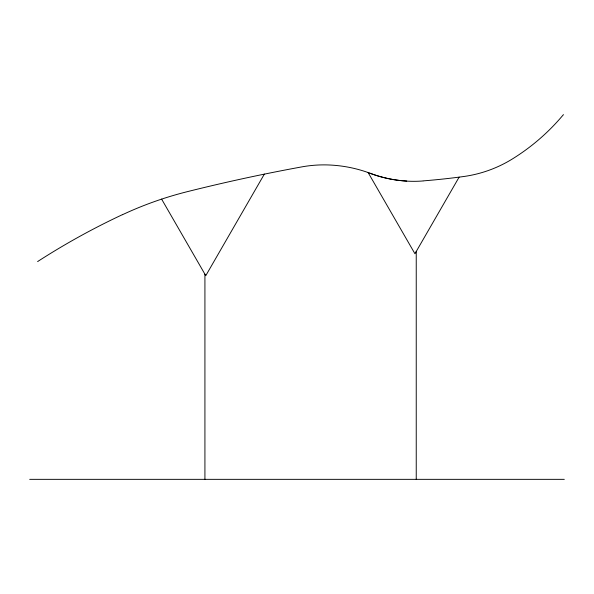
<?xml version="1.0" encoding="UTF-8"?>
<svg xmlns="http://www.w3.org/2000/svg" width="594" height="594" viewBox="0 0 594 594"><rect width="100%" height="100%" fill="white"/><g stroke="black" fill="none" stroke-linecap="round" stroke-linejoin="round"><path stroke-width="0.89" d="M563.454 114.694L563.402 114.657A211.011 211.011 0 0 1 512.377 158.962A125.267 125.267 0 0 1 463.379 176.559A716.022 716.022 0 0 1 423.255 180.88L423.262 180.947A120.775 120.775 0 0 1 406.69 181.118L406.69 181.051A124.205 124.205 0 0 1 369.579 173.077A132.744 132.744 0 0 0 332.447 165.169A123.968 123.968 0 0 0 301.73 166.899A1798.936 1798.936 0 0 0 187.177 191.699A358.88 358.88 0 0 0 122.513 214.686L122.49 214.627A715.978 715.978 0 0 0 37.66 261.531L37.689 261.583M369.557 173.144L369.579 173.077A124.272 124.272 0 0 0 406.69 181.118M264.36 174.101L205.776 275.675L161.605 199.101M459.11 177.161L414.939 253.735L368.139 172.587M29.7 479.343L564.3 479.343M416.238 251.477L416.238 479.343M204.923 274.205L204.923 479.343"/></g></svg>
